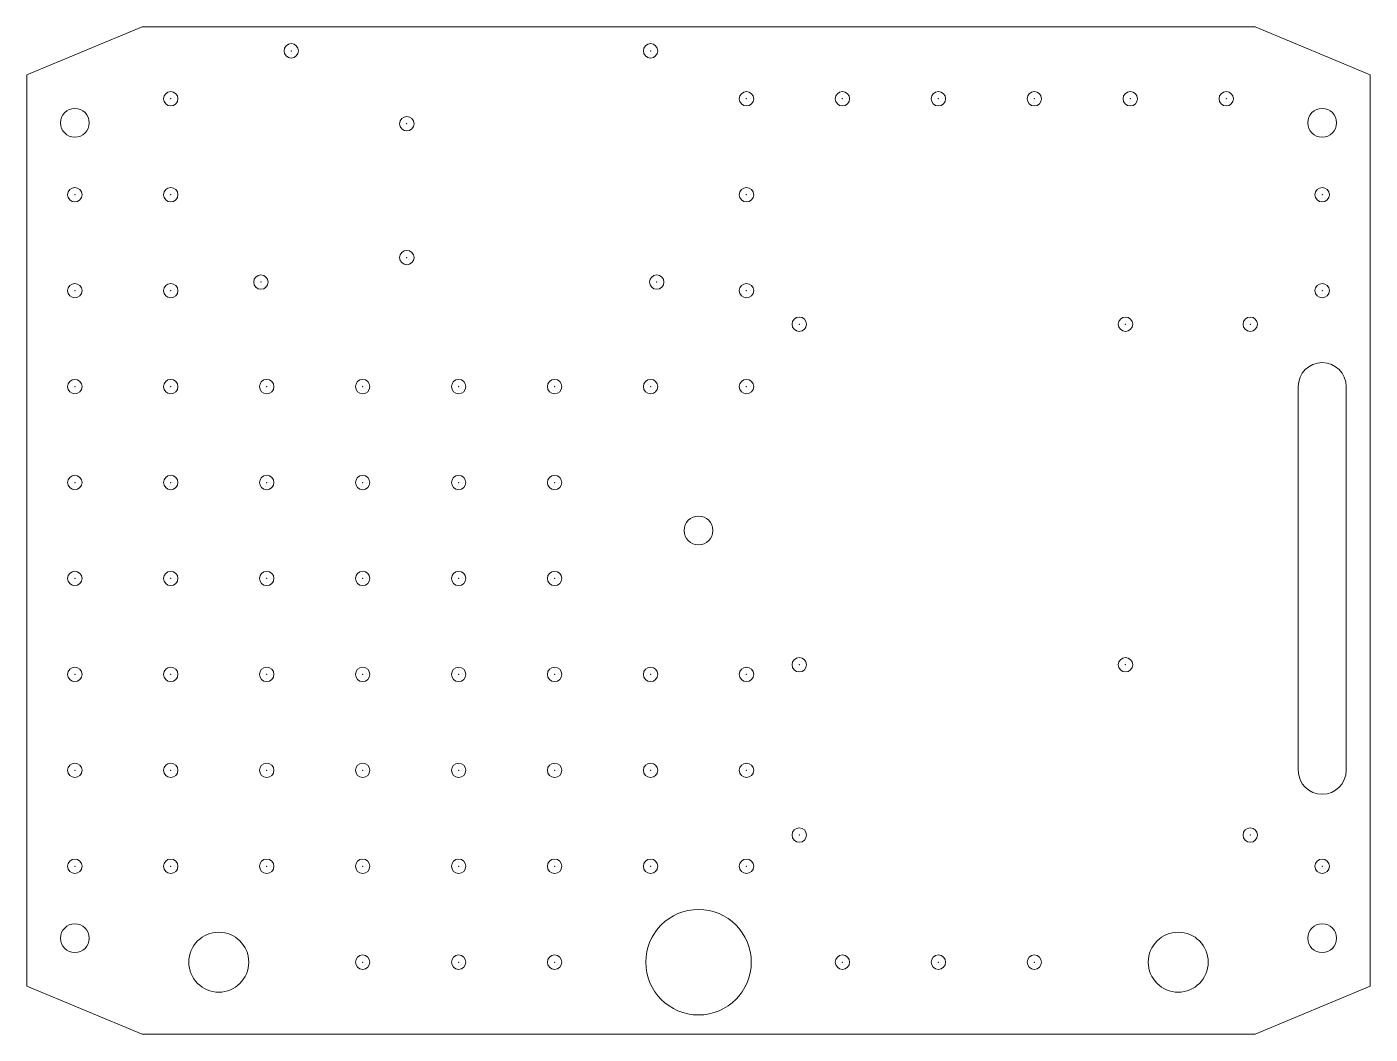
# Model space of a CAD drawing. Header units: millimetres. Extents: x 70.7 to 126.7, y 177.6 to 219.6.
import ezdxf

# ---------------------------------------------------------------- set-up
doc = ezdxf.new("R2010")
doc.units = ezdxf.units.MM
doc.header["$PDSIZE"] = -1

msp = doc.modelspace()

# ---------------------------------------------------------------- linework, layer by layer
at = {"color": 7, "linetype": 'Continuous', "lineweight": 15}
for p, q in [((75.511, 219.641), (70.711, 217.641)), ((121.911, 219.641), (75.511, 219.641)), ((126.711, 217.641), (121.911, 219.641)), ((70.711, 217.641), (70.711, 179.641)), ((126.711, 179.641), (126.711, 217.641)), ((123.711, 204.641), (123.711, 188.641)), ((125.711, 188.641), (125.711, 204.641)), ((70.711, 179.641), (75.511, 177.641)), ((121.911, 177.641), (126.711, 179.641)), ((75.511, 177.641), (121.911, 177.641))]:
    msp.add_line(p, q, dxfattribs=at)
for centre, radius in [((81.731, 218.641), 0.3), ((96.711, 218.641), 0.3), ((76.711, 216.641), 0.3), ((100.711, 216.641), 0.3), ((104.711, 216.641), 0.3), ((108.711, 216.641), 0.3), ((112.711, 216.641), 0.3), ((116.711, 216.641), 0.3), ((120.711, 216.641), 0.3), ((72.711, 215.641), 0.6), ((124.711, 215.641), 0.6), ((86.551, 215.601), 0.3), ((72.711, 212.641), 0.3), ((76.711, 212.641), 0.3), ((100.711, 212.641), 0.3), ((124.711, 212.641), 0.3), ((86.551, 210.021), 0.3), ((72.711, 208.641), 0.3), ((76.711, 208.641), 0.3), ((80.467, 208.997), 0.3), ((96.971, 208.997), 0.3), ((100.711, 208.641), 0.3), ((124.711, 208.641), 0.3), ((102.911, 207.241), 0.3), ((116.511, 207.241), 0.3), ((121.711, 207.241), 0.3), ((72.711, 204.641), 0.3), ((76.711, 204.641), 0.3), ((80.711, 204.641), 0.3), ((84.711, 204.641), 0.3), ((88.711, 204.641), 0.3), ((92.711, 204.641), 0.3), ((96.711, 204.641), 0.3), ((100.711, 204.641), 0.3), ((72.711, 200.641), 0.3), ((76.711, 200.641), 0.3), ((80.711, 200.641), 0.3), ((84.711, 200.641), 0.3), ((88.711, 200.641), 0.3), ((92.711, 200.641), 0.3), ((98.711, 198.641), 0.6), ((72.711, 196.641), 0.3), ((76.711, 196.641), 0.3), ((80.711, 196.641), 0.3), ((84.711, 196.641), 0.3), ((88.711, 196.641), 0.3), ((92.711, 196.641), 0.3), ((102.911, 193.041), 0.3), ((116.511, 193.041), 0.3), ((72.711, 192.641), 0.3), ((76.711, 192.641), 0.3), ((80.711, 192.641), 0.3), ((84.711, 192.641), 0.3), ((88.711, 192.641), 0.3), ((92.711, 192.641), 0.3), ((96.711, 192.641), 0.3), ((100.711, 192.641), 0.3), ((72.711, 188.641), 0.3), ((76.711, 188.641), 0.3), ((80.711, 188.641), 0.3), ((84.711, 188.641), 0.3), ((88.711, 188.641), 0.3), ((92.711, 188.641), 0.3), ((96.711, 188.641), 0.3), ((100.711, 188.641), 0.3), ((102.911, 185.941), 0.3), ((121.711, 185.941), 0.3), ((72.711, 184.641), 0.3), ((76.711, 184.641), 0.3), ((80.711, 184.641), 0.3), ((84.711, 184.641), 0.3), ((88.711, 184.641), 0.3), ((92.711, 184.641), 0.3), ((96.711, 184.641), 0.3), ((100.711, 184.641), 0.3), ((124.711, 184.641), 0.3), ((98.711, 180.641), 2.2), ((72.711, 181.641), 0.6), ((124.711, 181.641), 0.6), ((78.711, 180.641), 1.25), ((118.711, 180.641), 1.25), ((84.711, 180.641), 0.3), ((88.711, 180.641), 0.3), ((92.711, 180.641), 0.3), ((104.711, 180.641), 0.3), ((108.711, 180.641), 0.3), ((112.711, 180.641), 0.3)]:
    msp.add_circle(centre, radius, dxfattribs=at)
for centre, start, end in [((124.711, 204.641), 0, 180), ((124.711, 188.641), 180, 0)]:
    msp.add_arc(centre, 1, start, end, dxfattribs=at)
at = {"color": 7, "linetype": 'Continuous', "lineweight": 0}
for p in [(81.731, 218.641), (96.711, 218.641), (76.711, 216.641), (100.711, 216.641), (104.711, 216.641), (108.711, 216.641), (112.711, 216.641), (116.711, 216.641), (120.711, 216.641), (86.551, 215.601), (72.711, 212.641), (76.711, 212.641), (100.711, 212.641), (124.711, 212.641), (86.551, 210.021), (80.467, 208.997), (96.971, 208.997), (72.711, 208.641), (76.711, 208.641), (100.711, 208.641), (124.711, 208.641), (102.911, 207.241), (116.511, 207.241), (121.711, 207.241), (72.711, 204.641), (76.711, 204.641), (80.711, 204.641), (84.711, 204.641), (88.711, 204.641), (92.711, 204.641), (96.711, 204.641), (100.711, 204.641), (72.711, 200.641), (76.711, 200.641), (80.711, 200.641), (84.711, 200.641), (88.711, 200.641), (92.711, 200.641), (72.711, 196.641), (76.711, 196.641), (80.711, 196.641), (84.711, 196.641), (88.711, 196.641), (92.711, 196.641), (72.711, 192.641), (76.711, 192.641), (80.711, 192.641), (84.711, 192.641), (88.711, 192.641), (92.711, 192.641), (96.711, 192.641), (100.711, 192.641), (102.911, 193.041), (116.511, 193.041), (72.711, 188.641), (76.711, 188.641), (80.711, 188.641), (84.711, 188.641), (88.711, 188.641), (92.711, 188.641), (96.711, 188.641), (100.711, 188.641), (102.911, 185.941), (121.711, 185.941), (72.711, 184.641), (76.711, 184.641), (80.711, 184.641), (84.711, 184.641), (88.711, 184.641), (92.711, 184.641), (96.711, 184.641), (100.711, 184.641), (124.711, 184.641), (84.711, 180.641), (88.711, 180.641), (92.711, 180.641), (104.711, 180.641), (108.711, 180.641), (112.711, 180.641)]:
    msp.add_point(p, dxfattribs=at)

doc.saveas('drawing.dxf')
